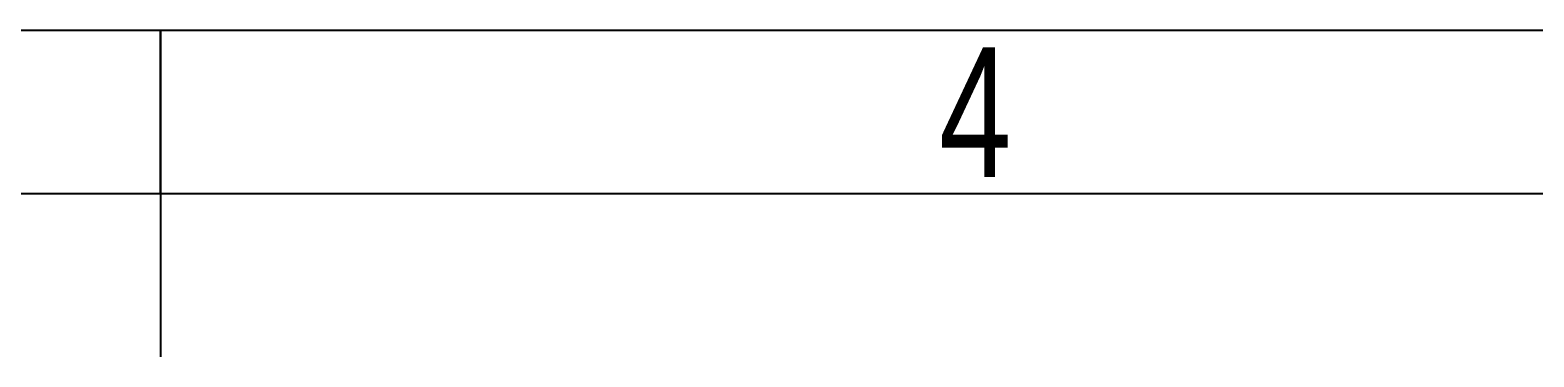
# Model space of a CAD drawing. Header units: millimetres. Extents: x -116399 to 112199, y -90759 to -31335.
# Drawn here: x -26224 to -23920, y -38787 to -38287 of the extents above; entities that cross this region are included whole.
import ezdxf

# ---------------------------------------------------------------- set-up
doc = ezdxf.new("R2010")
doc.units = ezdxf.units.MM
doc.styles.add('SLDTEXTSTYLE0', font='TXT', dxfattribs={"width": 0.75})

# ---------------------------------------------------------------- blocks, each defined once
blk = doc.blocks.new('1_50 TERRANOVA oriz A3')
at = {"color": 7, "linetype": 'Continuous'}
for p, q in [((0, 0), (20000, 0)), ((10000, 0), (10000, -500)), ((10000, -250), (10000, 0)), ((250, -250), (19750, -250))]:
    blk.add_line(p, q, dxfattribs=at)
at = {"color": 7, "linetype": 'Continuous', "insert": (11248, -26.4), "char_height": 198.4, "attachment_point": 2, "style": 'SLDTEXTSTYLE0'}
blk.add_mtext('4', dxfattribs=at)

msp = doc.modelspace()

# ---------------------------------------------------------------- block references
msp.add_blockref('1_50 TERRANOVA oriz A3', (-36024.311, -38287.427))

doc.saveas('drawing.dxf')
